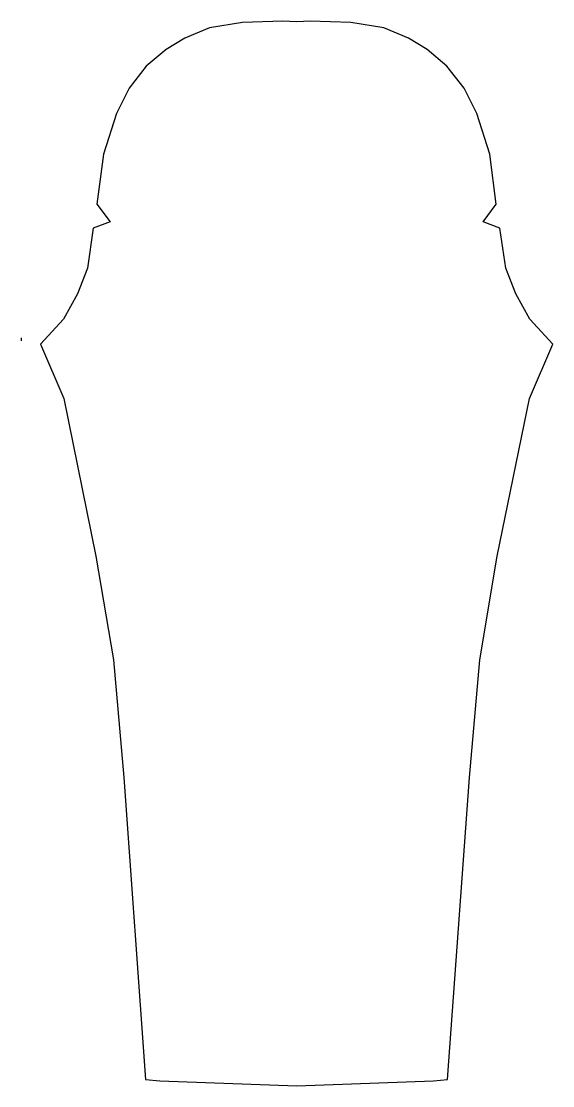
# Model space of a CAD drawing. Header units: metres. Extents: x 3.9 to 36.3, y -63.1 to 1.9.
import ezdxf

# ---------------------------------------------------------------- set-up
doc = ezdxf.new("R2010")
doc.units = ezdxf.units.M

msp = doc.modelspace()

# ---------------------------------------------------------------- linework, layer by layer
msp.add_line((3.855, -17.468), (3.855, -17.655))
msp.add_lwpolyline([(20.676, 1.826), (19.823, 1.868), (17.35, 1.787), (15.339, 1.478), (13.831, 0.837), (12.693, 0.154), (11.484, -0.865), (10.428, -2.224), (9.664, -3.753), (8.87, -6.252), (8.471, -9.304), (9.28, -10.383), (8.247, -10.771), (7.893, -13.212), (7.279, -14.77), (6.431, -16.324), (5.028, -17.855), (6.445, -21.177), (8.409, -30.788), (9.474, -37.13), (10.111, -44.308), (11.443, -62.758), (12.302, -62.841), (20.675, -63.134), (29.006, -62.841), (29.865, -62.758), (31.197, -44.308), (31.834, -37.13), (32.899, -30.788), (34.863, -21.177), (36.28, -17.855), (34.877, -16.324), (34.029, -14.77), (33.415, -13.212), (33.061, -10.771), (32.028, -10.383), (32.837, -9.304), (32.438, -6.252), (31.644, -3.753), (30.88, -2.224), (29.824, -0.865), (28.615, 0.154), (27.477, 0.837), (25.969, 1.478), (23.958, 1.787), (21.487, 1.868)], close=True)

doc.saveas('drawing.dxf')
